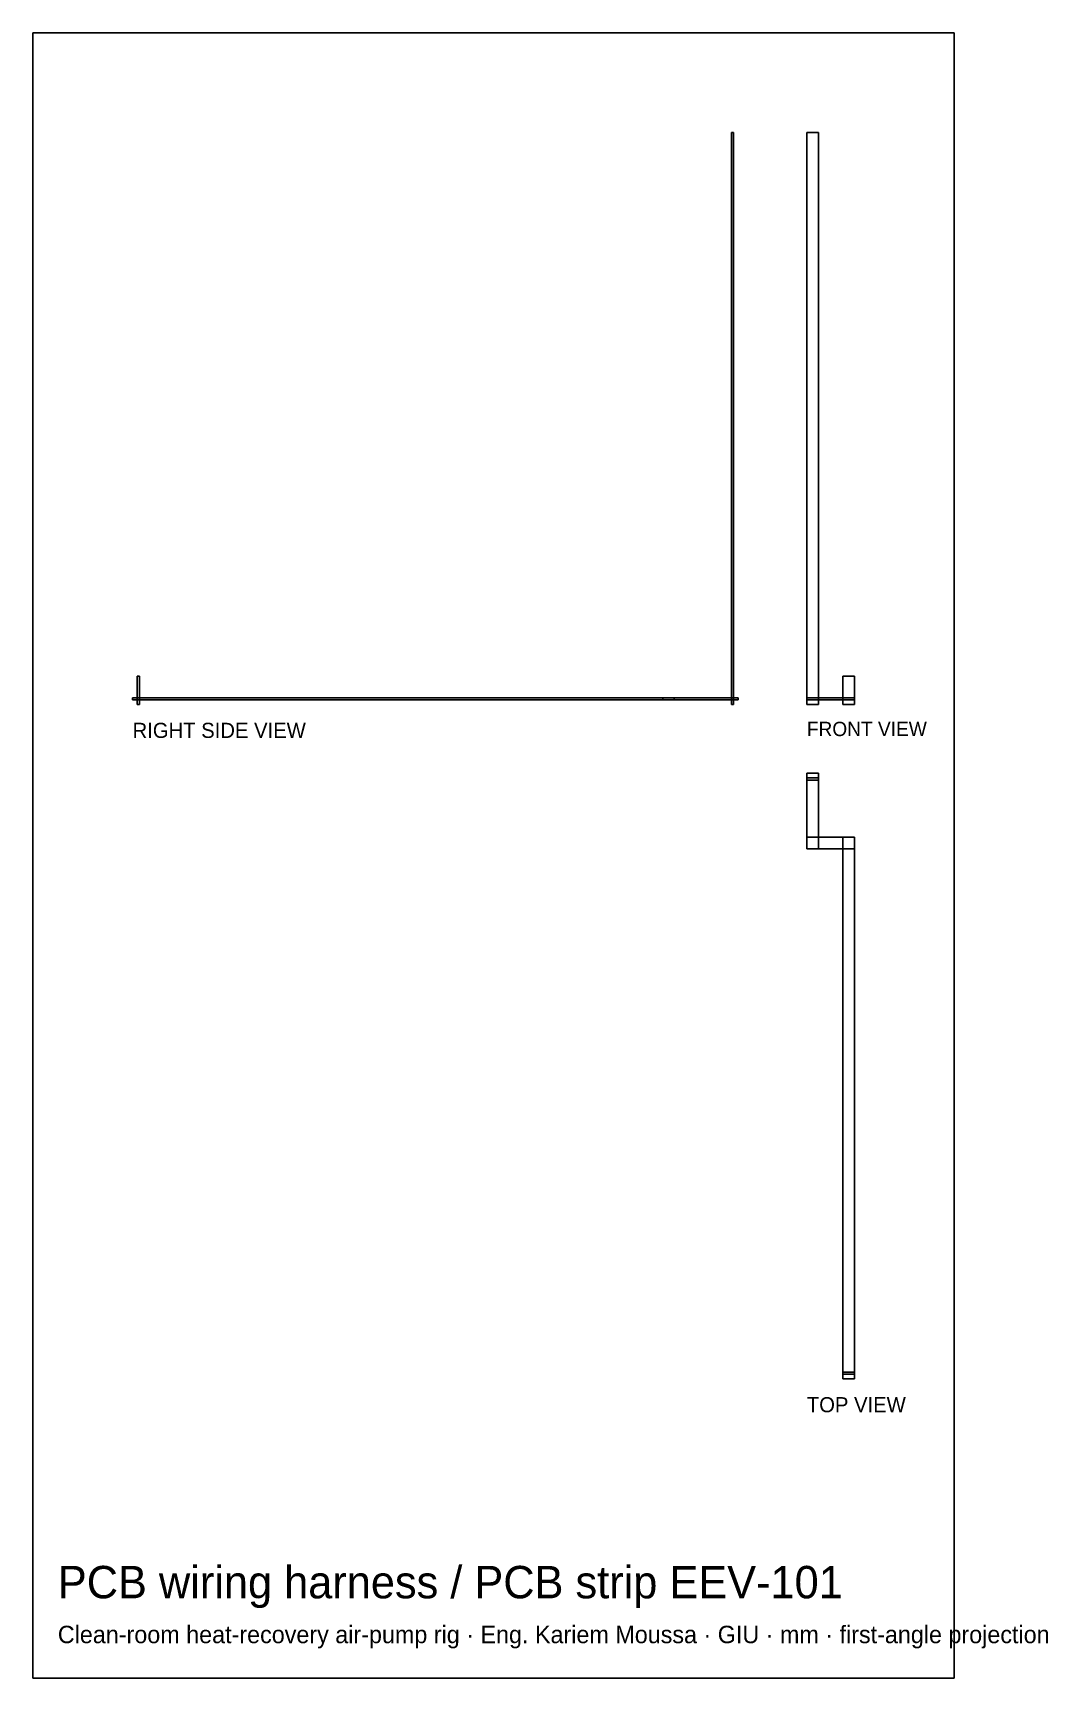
# Model space of a CAD drawing. Header units: millimetres. Extents: x -632 to -147, y -461 to 324.
import ezdxf

# ---------------------------------------------------------------- set-up
doc = ezdxf.new("R2010")
doc.units = ezdxf.units.MM
for name, color, linetype in [('BORDER', 7, 'Continuous'), ('HIDDEN', 8, 'Continuous'), ('TEXT', 5, 'Continuous'), ('VISIBLE', 7, 'Continuous')]:
    doc.layers.add(name, color=color, linetype=linetype)

msp = doc.modelspace()

# ---------------------------------------------------------------- linework, layer by layer
at = {"layer": 'BORDER'}
msp.add_lwpolyline([(-631.874032, -460.641296), (-192.276368, -460.641296), (-192.276368, 324.323632), (-631.874032, 324.323632)], close=True, dxfattribs=at)
at = {"layer": 'HIDDEN'}
for points in [[(-297.5504, 276.75), (-298.5504, 276.75)], [(-298.5504, 3.83), (-298.5504, 276.75)], [(-297.5504, 3.83), (-297.5504, 276.75)], [(-262.55, 276.75), (-257.05, 276.75)], [(-262.55, 3.83), (-262.55, 276.75)], [(-257.05, 3.83), (-257.05, 276.75)], [(-581.0504, 17.35), (-582.0504, 17.35)], [(-582.0504, 3.83), (-582.0504, 17.35)], [(-581.0504, 3.83), (-581.0504, 17.35)], [(-245.35, 17.35), (-239.85, 17.35)], [(-245.35, 3.83), (-245.35, 17.35)], [(-239.85, 3.83), (-239.85, 17.35)], [(-325.8004, 7.08), (-584.3004, 7.08)], [(-584.3004, 6.08), (-584.3004, 7.08)], [(-325.8004, 6.08), (-584.3004, 6.08)], [(-581.0504, 3.83), (-582.0504, 3.83)], [(-325.8004, 7.08), (-331.3004, 7.08)], [(-331.3004, 6.08), (-331.3004, 7.08)], [(-295.3004, 7.08), (-331.3004, 7.08)], [(-331.3004, 6.08), (-331.3004, 7.08)], [(-325.8004, 7.08), (-331.3004, 7.08)], [(-331.3004, 6.08), (-331.3004, 7.08)], [(-325.8004, 6.08), (-331.3004, 6.08)], [(-295.3004, 6.08), (-331.3004, 6.08)], [(-325.8004, 6.08), (-331.3004, 6.08)], [(-325.8004, 6.08), (-325.8004, 7.08)], [(-325.8004, 6.08), (-325.8004, 7.08)], [(-297.5504, 3.83), (-298.5504, 3.83)], [(-295.3004, 6.08), (-295.3004, 7.08)], [(-262.55, 7.08), (-257.05, 7.08)], [(-262.55, 6.08), (-262.55, 7.08)], [(-262.55, 7.08), (-239.85, 7.08)], [(-262.55, 6.08), (-262.55, 7.08)], [(-262.55, 6.08), (-257.05, 6.08)], [(-262.55, 6.08), (-239.85, 6.08)], [(-262.55, 3.83), (-257.05, 3.83)], [(-257.05, 6.08), (-257.05, 7.08)], [(-257.05, 6.08), (-257.05, 7.08)], [(-245.35, 7.08), (-239.85, 7.08)], [(-245.35, 7.08), (-239.85, 7.08)], [(-245.35, 6.08), (-245.35, 7.08)], [(-245.35, 6.08), (-239.85, 6.08)], [(-245.35, 6.08), (-239.85, 6.08)], [(-245.35, 3.83), (-239.85, 3.83)], [(-239.85, 6.08), (-239.85, 7.08)], [(-239.85, 6.08), (-239.85, 7.08)], [(-239.85, 6.08), (-239.85, 7.08)], [(-262.55, -28.9204), (-257.05, -28.9204)], [(-262.55, -28.9204), (-262.55, -64.9204)], [(-262.55, -31.1704), (-257.05, -31.1704)], [(-262.55, -31.1704), (-262.55, -32.1704)], [(-257.05, -28.9204), (-257.05, -64.9204)], [(-257.05, -31.1704), (-257.05, -32.1704)], [(-262.55, -32.1704), (-257.05, -32.1704)], [(-262.55, -59.4204), (-239.85, -59.4204)], [(-262.55, -59.4204), (-262.55, -64.9204)], [(-245.35, -59.4204), (-239.85, -59.4204)], [(-245.35, -59.4204), (-245.35, -317.9204)], [(-239.85, -59.4204), (-239.85, -64.9204)], [(-239.85, -59.4204), (-239.85, -317.9204)], [(-262.55, -64.9204), (-257.05, -64.9204)], [(-262.55, -64.9204), (-239.85, -64.9204)], [(-245.35, -314.6704), (-239.85, -314.6704)], [(-245.35, -314.6704), (-245.35, -315.6704)], [(-245.35, -315.6704), (-239.85, -315.6704)], [(-245.35, -317.9204), (-239.85, -317.9204)], [(-239.85, -314.6704), (-239.85, -315.6704)]]:
    msp.add_lwpolyline(points, dxfattribs=at)
at = {"layer": 'VISIBLE'}
for points in [[(-297.5504, 276.75), (-298.5504, 276.75)], [(-298.5504, 3.83), (-298.5504, 276.75)], [(-297.5504, 3.83), (-297.5504, 276.75)], [(-262.55, 276.75), (-257.05, 276.75)], [(-262.55, 3.83), (-262.55, 276.75)], [(-257.05, 7.08), (-257.05, 276.75)], [(-581.0504, 17.35), (-582.0504, 17.35)], [(-582.0504, 3.83), (-582.0504, 17.35)], [(-581.0504, 3.83), (-581.0504, 17.35)], [(-245.35, 17.35), (-239.85, 17.35)], [(-245.35, 3.83), (-245.35, 17.35)], [(-239.85, 3.83), (-239.85, 17.35)], [(-325.8004, 7.08), (-584.3004, 7.08)], [(-584.3004, 6.08), (-584.3004, 7.08)], [(-325.8004, 6.08), (-584.3004, 6.08)], [(-581.0504, 3.83), (-582.0504, 3.83)], [(-325.8004, 7.08), (-331.3004, 7.08)], [(-331.3004, 6.08), (-331.3004, 7.08)], [(-325.8004, 6.08), (-331.3004, 6.08)], [(-295.3004, 7.08), (-325.8004, 7.08)], [(-325.8004, 6.08), (-325.8004, 7.08)], [(-325.8004, 6.08), (-325.8004, 7.08)], [(-295.3004, 6.08), (-325.8004, 6.08)], [(-297.5504, 3.83), (-298.5504, 3.83)], [(-295.3004, 6.08), (-295.3004, 7.08)], [(-262.55, 7.08), (-257.05, 7.08)], [(-262.55, 6.08), (-262.55, 7.08)], [(-262.55, 7.08), (-245.35, 7.08)], [(-262.55, 6.08), (-262.55, 7.08)], [(-262.55, 6.08), (-257.05, 6.08)], [(-262.55, 6.08), (-245.35, 6.08)], [(-262.55, 3.83), (-257.05, 3.83)], [(-257.05, 6.08), (-257.05, 7.08)], [(-257.05, 3.83), (-257.05, 6.08)], [(-245.35, 7.08), (-239.85, 7.08)], [(-245.35, 6.08), (-245.35, 7.08)], [(-245.35, 6.08), (-239.85, 6.08)], [(-245.35, 3.83), (-239.85, 3.83)], [(-239.85, 6.08), (-239.85, 7.08)], [(-262.55, -28.9204), (-257.05, -28.9204)], [(-262.55, -28.9204), (-262.55, -64.9204)], [(-262.55, -31.1704), (-257.05, -31.1704)], [(-262.55, -31.1704), (-262.55, -32.1704)], [(-257.05, -28.9204), (-257.05, -64.9204)], [(-257.05, -31.1704), (-257.05, -32.1704)], [(-262.55, -32.1704), (-257.05, -32.1704)], [(-262.55, -59.4204), (-239.85, -59.4204)], [(-262.55, -59.4204), (-262.55, -64.9204)], [(-245.35, -59.4204), (-239.85, -59.4204)], [(-245.35, -59.4204), (-245.35, -317.9204)], [(-239.85, -59.4204), (-239.85, -64.9204)], [(-239.85, -59.4204), (-239.85, -317.9204)], [(-262.55, -64.9204), (-257.05, -64.9204)], [(-262.55, -64.9204), (-239.85, -64.9204)], [(-245.35, -314.6704), (-239.85, -314.6704)], [(-245.35, -314.6704), (-245.35, -315.6704)], [(-245.35, -315.6704), (-239.85, -315.6704)], [(-245.35, -317.9204), (-239.85, -317.9204)], [(-239.85, -314.6704), (-239.85, -315.6704)]]:
    msp.add_lwpolyline(points, dxfattribs=at)

# ---------------------------------------------------------------- texts
at = {"layer": 'TEXT'}
for s, height, p in [('RIGHT SIDE VIEW', 7.225, (-584.3004, -12.065)), ('FRONT VIEW', 6.823, (-262.55, -11.1806)), ('TOP VIEW', 7.225, (-262.55, -333.8154)), ('PCB wiring harness / PCB strip EEV-101', 15.4614304, (-619.980624, -422.58239)), ('Clean-room heat-recovery air-pump rig · Eng. Kariem Moussa · GIU · mm · first-angle projection', 8.3253856, (-619.980624, -443.990525))]:
    msp.add_text(s, height=height, dxfattribs=at).set_placement(p)

doc.saveas('drawing.dxf')
